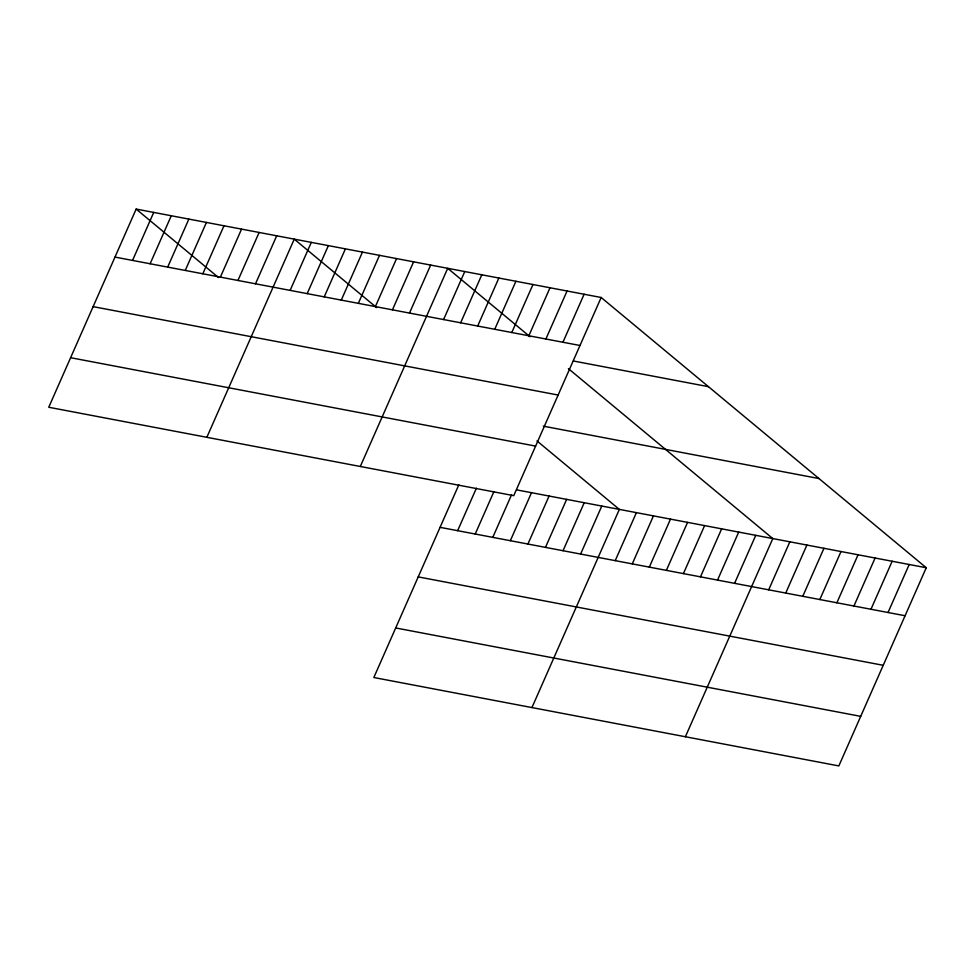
<?xml version="1.0" encoding="UTF-8"?>
<svg xmlns="http://www.w3.org/2000/svg" width="975" height="975" viewBox="0 0 975 975"><rect width="100%" height="100%" fill="white"/><g stroke="black" fill="none" stroke-linecap="round" stroke-linejoin="round"><path stroke-width="1.46" d="M136.159 209.077L48.75 407.258L513.752 495.653L601.161 297.485L136.159 209.077L218.51 277.546M132.551 260.423L153.721 212.416M150.113 263.762L171.283 215.755M167.688 267.101L188.858 219.095M185.25 270.441L206.42 222.434M202.812 273.78L223.994 225.773M220.387 277.119L241.556 229.125M237.949 280.459L259.118 232.464M255.523 283.798L276.693 235.804M206.846 437.312L294.255 239.143L376.618 307.6M290.136 290.379L311.305 242.385M307.186 293.621L328.356 245.627M324.236 296.863L345.406 248.869M341.287 300.105L362.456 252.098M358.337 303.347L379.507 255.34M375.387 306.589L396.557 258.582M392.438 309.831L413.607 261.824M409.488 313.072L430.658 265.066M360.299 466.489L447.708 268.308L530.059 336.777M443.588 319.556L464.758 271.55M460.639 322.798L481.808 274.792M477.689 326.04L498.859 278.033M494.739 329.282L515.909 281.275M511.79 332.524L532.959 284.517M458.823 484.831L373.839 677.515L838.841 765.923L926.25 567.742L601.161 297.485M528.84 335.766L550.01 287.759M457.641 530.68L476.397 488.17M545.89 339.008L567.06 291.001M475.215 534.02L493.959 491.51M562.941 342.249L584.11 294.243M492.777 537.359L511.522 494.849M510.339 540.698L531.509 492.704M527.914 544.038L549.083 496.043M545.476 547.377L566.646 499.383M563.038 550.717L584.22 502.722M580.612 554.056L601.782 506.062M531.948 707.57L619.344 509.401L536.993 440.932M615.225 560.637L636.395 512.643M632.275 563.879L653.445 515.885M649.326 567.121L670.495 519.127M666.376 570.363L687.546 522.368M683.426 573.605L704.596 525.61M700.477 576.847L721.646 528.852M717.527 580.088L738.697 532.094M734.577 583.33L755.747 535.336M685.388 736.747L772.797 538.578L568.388 368.635M768.678 589.814L789.848 541.82M785.728 593.056L806.898 545.062M802.778 596.298L823.948 548.303M819.829 599.54L840.998 551.533M836.879 602.782L858.049 554.775M853.929 606.023L875.099 558.017M870.98 609.265L892.149 561.259M888.03 612.507L909.2 564.501M114.989 257.083L579.991 345.491M573.458 361.006L708.435 386.673M93.125 306.637L558.127 395.046M543.331 426.16L818.976 478.554M70.602 357.703L535.616 446.099M516.872 489.913L926.25 567.742M440.078 527.341L905.08 615.749M418.214 576.895L883.216 665.303M395.704 627.961L860.706 716.357"/></g></svg>
